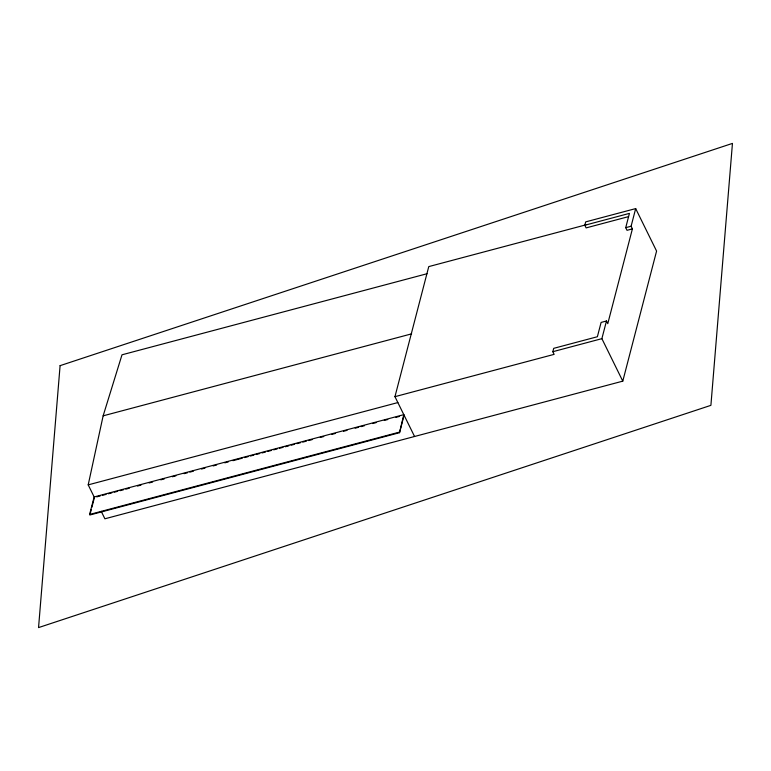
<?xml version="1.0" encoding="UTF-8"?>
<svg xmlns="http://www.w3.org/2000/svg" width="771" height="771" viewBox="0 0 771 771"><rect width="100%" height="100%" fill="white"/><g stroke="black" fill="none" stroke-linecap="round" stroke-linejoin="round"><path stroke-width="1.16" d="M91.855 507.337L94.419 497.488L88.202 484.872L103.141 415.839L122.001 354.805L427.009 273.734M89.6 514.469L94.149 496.958L403.811 414.653L399.523 432.695L89.86 514.999L89.6 514.469L399.262 432.165M90.149 513.91L91.286 509.525M414.557 436.492L394.954 396.67L428.763 266.602L585.835 224.853M399.523 432.695L404.071 415.193M628.452 216.651L586.124 227.898L584.813 225.248L585.69 221.884L635.68 208.594L656.584 251.076L622.785 381.144L104.895 518.796L101.232 511.337M394.954 396.67L554.137 354.361L552.826 351.701L553.703 348.347L597.38 336.734L601.101 322.423L606.478 320.987L607.779 323.647L632.403 228.891L631.102 226.24L635.68 208.594M632.403 228.891L627.025 230.317L625.724 227.667L629.435 213.384L584.813 225.248M622.785 381.144L601.881 338.662L606.478 320.987M625.724 227.667L631.102 226.24M103.141 415.839L411.627 333.853M552.826 351.701L601.881 338.662M88.202 484.872L397.865 402.568M96.741 496.871L100.24 495.946M102.562 495.329L106.051 494.394M108.383 493.777L111.872 492.852M114.204 492.235L117.693 491.3M120.025 490.684L123.514 489.758M125.846 489.142L129.335 488.207M137.489 486.038L140.977 485.113M149.131 482.945L152.619 482.02M160.773 479.851L164.262 478.926M172.415 476.757L175.904 475.832M184.047 473.664L187.546 472.739M189.868 472.122L193.367 471.187M201.51 469.028L205.009 468.093M213.153 465.935L216.651 465M224.795 462.841L228.293 461.906M232.948 460.673L242.258 458.196M244.59 457.579L248.079 456.654M250.411 456.027L253.9 455.102M256.232 454.485L259.721 453.55M262.044 452.934L265.542 452.008M267.865 451.392L271.363 450.457M273.686 449.84L277.184 448.915M279.507 448.298L283.005 447.363M285.328 446.746L288.826 445.821M291.149 445.204L294.647 444.269M296.97 443.653L300.468 442.727M302.791 442.111L306.289 441.176M308.612 440.559L312.101 439.634M320.254 437.465L323.743 436.54M331.896 434.372L335.385 433.447M343.538 431.278L347.027 430.353M355.18 428.184L358.669 427.259M361.001 426.633L364.49 425.708M372.644 423.539L376.132 422.614M384.286 420.446L387.774 419.52M395.918 417.352L399.417 416.427M60.09 365.656L38.55 627.594L710.901 405.344L732.45 143.406L60.09 365.656"/></g></svg>
